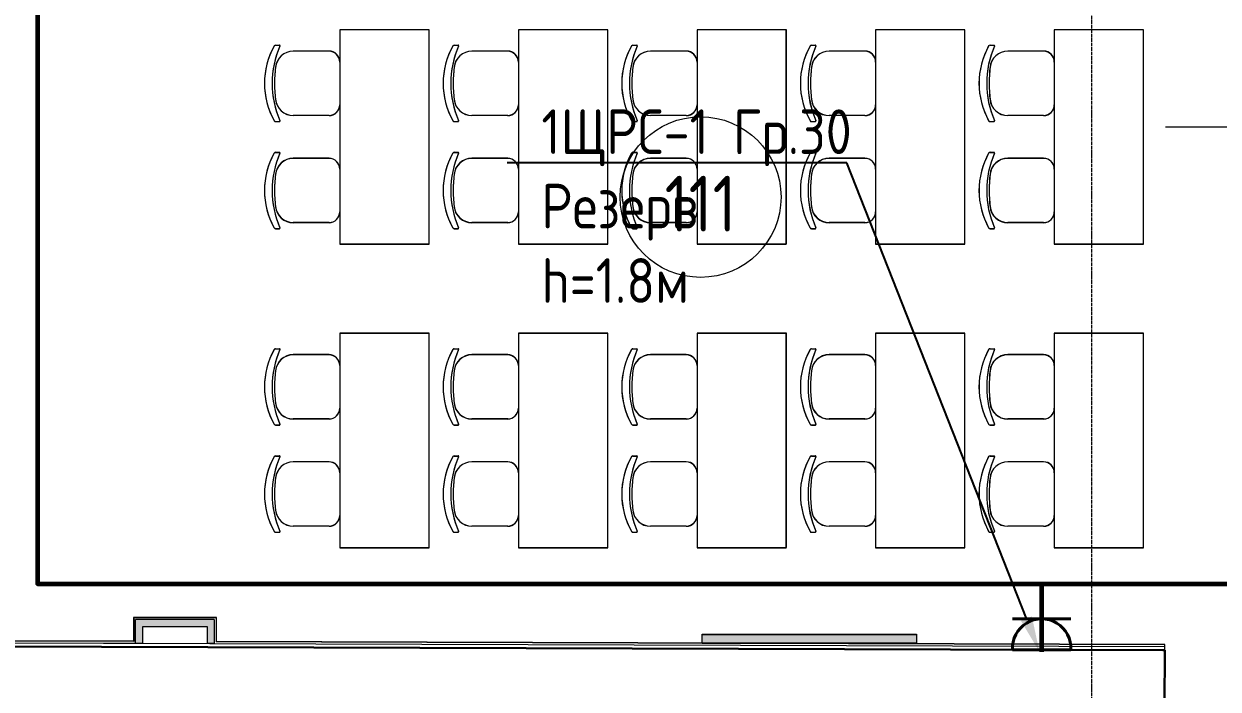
# Model space of a CAD drawing. Header units: millimetres. Extents: x -32 to 417638015, y -35 to 175284279.
# Drawn here: x 163716 to 170402, y 88419 to 92145 of the extents above; entities that cross this region are included whole.
import ezdxf
from ezdxf import colors
from ezdxf.entities.mleader import LeaderData, LeaderLine
from ezdxf.math import Vec2, Vec3

# ---------------------------------------------------------------- set-up
doc = ezdxf.new("R2010")
doc.units = ezdxf.units.MM
doc.linetypes.add('ADSK_Линия сетки', pattern=[25, 20, -2.5, 0, -2.5])
for name, color, linetype, lineweight in [('_ЭМ_гофра', 5, 'Continuous', 60), ('_ЭМ_ТХобщее_слой', 7, 'Continuous', 30), ('Аннотация', 7, 'Continuous', 18), ('Оси', 253, 'Continuous', 9), ('Стены внутренние', 7, 'Continuous', 18), ('Стены несущие', 7, 'Continuous', 30), ('Стены отделка', 7, 'Continuous', 30), ('Стены штриховка', 7, 'Continuous', 9), ('ТХ', 5, 'Continuous', 0), ('ТХ_Задание ЭОМ_СС', 6, 'Continuous', 0), ('ШТРИХОВКА', 252, 'Continuous', 15), ('ЭМ', 5, 'Continuous', 40)]:
    doc.layers.add(name, color=color, linetype=linetype, lineweight=lineweight)
doc.layers.add('_ЭМ_Надписи', color=7, linetype='Continuous')
doc.layers.add('ЭОМ_Лотки рабочие', color=5, linetype='Continuous')
doc.layers.add('Линии', color=7, linetype='Continuous', lineweight=9, true_color=0x00a600)
doc.styles.add('GOST Common', font='GOST_Common.ttf', dxfattribs={"width": 0.9, "height": 350})
doc.styles.add('ЭОМ', font='isocpeur.ttf', dxfattribs={"width": 0.85, "height": 250})

# ---------------------------------------------------------------- blocks, each defined once
blk = doc.blocks.new('Стул ученич штабелир №5-7')
at = {"color": 0, "linetype": 'ByBlock', "lineweight": -2}
for p, q in [((-120.1, 0), (120.1, 0)), ((-120.1, 0), (120.1, 0)), ((-179.9, -60), (-179.9, -260.3)), ((-179.9, -60), (-179.9, -260.3)), ((180.1, -60), (180.1, -260.3)), ((180.1, -60), (180.1, -260.3)), ((-213.4, -359), (-213.4, -337.3)), ((-213.4, -359), (-213.4, -337.3)), ((213.6, -359), (213.6, -337.3)), ((213.6, -359), (213.6, -337.3))]:
    blk.add_line(p, q, dxfattribs=at)
for centre, radius, start, end in [((-119.9, -60), 60, 90, 180), ((-119.9, -60), 60, 90, 180), ((120.1, -60), 60, 0, 90), ((120.1, -60), 60, 0, 90), ((-79.9, -260.3), 100, 180, 264.25844), ((-79.9, -260.3), 100, 180, 264.25844), ((80.1, -260.3), 100, 275.74156, 0), ((80.1, -260.3), 100, 275.74156, 0), ((-210.4, -337.3), 3, 63.89783, 180), ((-210.4, -337.3), 3, 63.89783, 180), ((-203.4, -359), 10, 180, 238.06825), ((-203.4, -359), 10, 180, 238.06825), ((0.1, 142.3), 520.8, 246.31951, 293.68049), ((0.1, 142.3), 520.8, 246.31951, 293.68049), ((0.1, 9), 430.5, 240.99166, 299.00834), ((0.1, 9), 430.5, 240.99166, 299.00834), ((0.1, 435.5), 800.4, 263.24698, 276.75302), ((0.1, 435.5), 800.4, 263.24698, 276.75302), ((203.6, -359), 10, 301.93175, 0), ((203.6, -359), 10, 301.93175, 0), ((210.6, -337.3), 3, 0, 116.10217), ((210.6, -337.3), 3, 0, 116.10217)]:
    blk.add_arc(centre, radius, start, end, dxfattribs=at)
blk = doc.blocks.new('ТХ 1 этаж.')
at = {"lineweight": 0, "true_color": 0x939598}
h = blk.add_hatch(color=252, dxfattribs=at)
h.dxf.hatch_style = 1
h.paths.add_polyline_path([(6432.6, 35592), (6432.6, 35542), (5232.6, 35542), (5232.6, 35592)])
at = {"color": 252, "lineweight": 0, "true_color": 0x939598}
blk.add_lwpolyline([(6432.6, 35592), (6432.6, 35542), (5232.6, 35542), (5232.6, 35592), (6432.6, 35592)], dxfattribs=at)
at = {"layer": 'ТХ', "color": 252, "true_color": 0x939598}
for points in [[(3703.6, 37777.9), (3703.6, 38977.9), (3203.6, 38977.9), (3203.6, 37777.9)], [(4703.6, 37777.9), (4703.6, 38977.9), (4203.6, 38977.9), (4203.6, 37777.9)], [(5703.6, 37777.9), (5703.6, 38977.9), (5203.6, 38977.9), (5203.6, 37777.9)], [(6703.6, 37777.9), (6703.6, 38977.9), (6203.6, 38977.9), (6203.6, 37777.9)], [(7703.6, 37777.9), (7703.6, 38977.9), (7203.6, 38977.9), (7203.6, 37777.9)], [(3703.6, 36077.9), (3703.6, 37277.9), (3203.6, 37277.9), (3203.6, 36077.9)], [(4703.6, 36077.9), (4703.6, 37277.9), (4203.6, 37277.9), (4203.6, 36077.9)], [(5703.6, 36077.9), (5703.6, 37277.9), (5203.6, 37277.9), (5203.6, 36077.9)], [(6703.6, 36077.9), (6703.6, 37277.9), (6203.6, 37277.9), (6203.6, 36077.9)], [(7703.6, 36077.9), (7703.6, 37277.9), (7203.6, 37277.9), (7203.6, 36077.9)]]:
    blk.add_lwpolyline(points, close=True, dxfattribs=at)
at = {"layer": 'ТХ', "color": 252, "lineweight": 0, "true_color": 0x939598, "rotation": 270}
for p in [(3203.6, 38677.9), (4203.6, 38677.9), (5203.6, 38677.9), (6203.6, 38677.9), (7203.6, 38677.9), (3203.6, 38077.9), (4203.6, 38077.9), (5203.6, 38077.9), (6203.6, 38077.9), (7203.6, 38077.9), (3203.6, 36977.9), (4203.6, 36977.9), (5203.6, 36977.9), (6203.6, 36977.9), (7203.6, 36977.9), (3203.6, 36377.9), (4203.6, 36377.9), (5203.6, 36377.9), (6203.6, 36377.9), (7203.6, 36377.9)]:
    blk.add_blockref('Стул ученич штабелир №5-7', p, dxfattribs=at)
blk = doc.blocks.new('1 этаж')
at = {"layer": 'Стены внутренние'}
for points in [[(-4795.516, 37189.912), (-4395.516, 37189.912), (-4395.516, 37229.912), (-4795.516, 37229.912)], [(-4755.516, 37096.635), (-4755.516, 37189.912), (-4795.516, 37189.912), (-4795.516, 37096.765)], [(-4355.516, 37096.635), (-4355.516, 37229.912), (-4395.516, 37229.912), (-4395.516, 37096.635)]]:
    blk.add_hatch(color=8, dxfattribs=at).paths.add_polyline_path(points)
at = {"layer": 'Линии', "color": 8}
blk.add_circle((-1632.728, 39595.839), 450, dxfattribs=at)
at = {"layer": 'Оси', "color": 8, "linetype": 'ADSK_Линия сетки'}
blk.add_line((556.766, -4162.595), (556.766, 44411.9), dxfattribs=at)
at = {"layer": 'Стены несущие', "color": 8}
for p, q in [((955.533, 37057.994), (-5810.587, 37080.078)), ((965.533, 37057.962), (955.533, 37057.994)), ((955.533, 37057.994), (965.533, 37057.962)), ((964.521, 36747.963), (965.533, 37057.962))]:
    blk.add_line(p, q, dxfattribs=at)
at = {"layer": 'Стены отделка', "color": 8, "lineweight": 9}
for p, q in [((-4807.516, 37239.912), (-4807.516, 37108.805)), ((-4345.516, 37241.912), (-4805.516, 37241.912)), ((-4343.516, 37107.29), (-4343.516, 37239.912)), ((-4355.516, 37229.912), (-4795.516, 37229.912)), ((-4795.516, 37096.635), (-4795.516, 37229.912)), ((-4755.516, 37096.635), (-4755.516, 37189.912)), ((-4755.516, 37189.912), (-4395.516, 37189.912)), ((-4395.516, 37189.912), (-4395.516, 37096.635)), ((-4355.516, 37229.912), (-4355.516, 37095.329)), ((-4807.516, 37108.805), (-5778.587, 37111.974)), ((965.637, 37089.962), (-4343.516, 37107.29)), ((-5810.587, 37080.078), (955.533, 37057.994)), ((-5810.522, 37100.078), (965.598, 37077.962)), ((-5790.587, 37100.013), (-4795.516, 37096.765)), ((-4795.516, 37096.635), (-4755.516, 37096.635)), ((-4395.516, 37096.635), (-4355.516, 37096.635)), ((965.533, 37057.962), (965.637, 37089.962))]:
    blk.add_line(p, q, dxfattribs=at)
at = {"layer": 'Стены штриховка', "color": 8}
for p, q in [((-4805.516, 37241.912), (-4807.516, 37241.912)), ((-4807.516, 37241.912), (-4807.516, 37239.912)), ((-4343.516, 37239.912), (-4807.516, 37239.912)), ((-4805.516, 37241.912), (-4805.516, 37106.798)), ((-4343.516, 37241.912), (-4345.516, 37241.912)), ((-4345.516, 37241.912), (-4345.516, 37105.297)), ((-4343.516, 37239.912), (-4343.516, 37241.912)), ((-4805.516, 37106.798), (-5780.587, 37109.981)), ((965.631, 37087.962), (-4345.516, 37105.297))]:
    blk.add_line(p, q, dxfattribs=at)
at = {"layer": 'ЭОМ_Лотки рабочие'}
blk.add_blockref('ТХ 1 этаж.', (-6856.492, 1554.379), dxfattribs=at)
at = {"layer": 'Аннотация', "color": 8, "lineweight": 9, "insert": (-1632.728, 39558.891), "char_height": 312.5, "width": 520.21112, "attachment_point": 5, "line_spacing_factor": 1.022766, "style": 'GOST Common'}
blk.add_mtext('111', dxfattribs=at)
blk = doc.blocks.new('_ЭМ_ТХ2_1этаж')
at = {"lineweight": 0, "true_color": 0x939598}
h = blk.add_hatch(color=252, dxfattribs=at)
h.dxf.hatch_style = 1
h.paths.add_polyline_path([(117580.5, -33601.5), (117580.5, -33651.5), (116380.5, -33651.5), (116380.5, -33601.5)])
at = {"color": 252, "lineweight": 0, "true_color": 0x939598}
blk.add_lwpolyline([(117580.5, -33601.5), (117580.5, -33651.5), (116380.5, -33651.5), (116380.5, -33601.5), (117580.5, -33601.5)], dxfattribs=at)
at = {"layer": 'ТХ', "color": 252, "true_color": 0x939598}
for points in [[(114851.5, -31415.6), (114851.5, -30215.6), (114351.5, -30215.6), (114351.5, -31415.6)], [(115851.5, -31415.6), (115851.5, -30215.6), (115351.5, -30215.6), (115351.5, -31415.6)], [(116851.5, -31415.6), (116851.5, -30215.6), (116351.5, -30215.6), (116351.5, -31415.6)], [(117851.5, -31415.6), (117851.5, -30215.6), (117351.5, -30215.6), (117351.5, -31415.6)], [(118851.5, -31415.6), (118851.5, -30215.6), (118351.5, -30215.6), (118351.5, -31415.6)], [(114851.5, -33115.6), (114851.5, -31915.6), (114351.5, -31915.6), (114351.5, -33115.6)], [(115851.5, -33115.6), (115851.5, -31915.6), (115351.5, -31915.6), (115351.5, -33115.6)], [(116851.5, -33115.6), (116851.5, -31915.6), (116351.5, -31915.6), (116351.5, -33115.6)], [(117851.5, -33115.6), (117851.5, -31915.6), (117351.5, -31915.6), (117351.5, -33115.6)], [(118851.5, -33115.6), (118851.5, -31915.6), (118351.5, -31915.6), (118351.5, -33115.6)]]:
    blk.add_lwpolyline(points, close=True, dxfattribs=at)
at = {"layer": 'ТХ_Задание ЭОМ_СС', "color": 252, "true_color": 0x939598}
blk.add_line((118974.2, -30759.5), (121170.8, -30759.5), dxfattribs=at)
at = {"layer": 'ТХ', "color": 252, "lineweight": 0, "true_color": 0x939598, "rotation": 270}
for p in [(114351.5, -30515.6), (115351.5, -30515.6), (116351.5, -30515.6), (117351.5, -30515.6), (118351.5, -30515.6), (114351.5, -31115.6), (115351.5, -31115.6), (116351.5, -31115.6), (117351.5, -31115.6), (118351.5, -31115.6), (114351.5, -32215.6), (115351.5, -32215.6), (116351.5, -32215.6), (117351.5, -32215.6), (118351.5, -32215.6), (114351.5, -32815.6), (115351.5, -32815.6), (116351.5, -32815.6), (117351.5, -32815.6), (118351.5, -32815.6)]:
    blk.add_blockref('Стул ученич штабелир №5-7', p, dxfattribs=at)
blk = doc.blocks.new('1м розетка IP20')
at = {"layer": 'ЭМ', "color": 5}
for p, q in [((-10.5, 162.7), (-10.5, -162.7)), ((163.1, 162.7), (163.1, -162.7)), ((-10.5, 0), (315.5, 0))]:
    blk.add_line(p, q, dxfattribs=at)
blk.add_arc((0, 0), 163.1, 266.31959, 93.68041, dxfattribs=at)

msp = doc.modelspace()

# ---------------------------------------------------------------- linework, layer by layer
at = {"layer": '_ЭМ_гофра', "linetype": 'ByBlock'}
for points in [[(163791.9, 93135.3), (163791.9, 89009.6), (171968.9, 89009.6)], [(169414, 88628.1), (169414, 89003.1)]]:
    msp.add_lwpolyline(points, dxfattribs=at)

# ---------------------------------------------------------------- block references
at = {"layer": '_ЭМ_ТХобщее_слой', "lineweight": 50}
msp.add_blockref('_ЭМ_ТХ2_1этаж', (51133.1, 122328.2), dxfattribs=at)
at = {"layer": 'ШТРИХОВКА'}
msp.add_blockref('1 этаж', (169137.4, 51579.3), dxfattribs=at)
at = {"layer": 'ЭМ', "rotation": 89.99999999999999}
msp.add_blockref('1м розетка IP20', (169414, 88650), dxfattribs=at)

# ---------------------------------------------------------------- leaders
at = {"layer": '_ЭМ_Надписи', "color": 7, "ltscale": 5}
ml = msp.add_multileader_mtext('Standard', dxfattribs=at)
ml.set_content('{\\fGOST Common|b0|i0|c204|p34;\\W0.9;\\C256;1ЩРС-1\\fISOCPEUR|b0|i0|c204|p34;\\W0.85; Гр.19\\Ph=2.0м\\P\\W1;\\C0;Итер. у-во}', color=1, style='ЭОМ')
ml.set_leader_properties()
ml.build(insert=Vec2(0, 0))
ml.multileader.update_dxf_attribs({"text_left_attachment_type": 6, "text_right_attachment_type": 6, "dogleg_length": 0, "arrow_head_size": 200})
ctx = ml.context
ctx.base_point, ctx.char_height, ctx.arrow_head_size, ctx.landing_gap_size, ctx.plane_origin = Vec3(152863.4, 93150.8), 250, 200, 0, Vec3(147600.5, 99313.1)
ctx.left_attachment, ctx.right_attachment = 6, 6
notes = []
notes.append((ctx, [(1, (1, 1, 0), (154530.9, 93150.8), (-1, 0), 0, [(0, [(166021.4, 85065.8)], 0, [])])]))
ctx.mtext.insert, ctx.mtext.width, ctx.mtext.defined_height, ctx.mtext.flow_direction = Vec3(152863.4, 93475.8), 2879.263, 1412.5, 5
ml = msp.add_multileader_mtext('Standard', dxfattribs=at)
ml.set_content('{\\fGOST Common|b0|i0|c204|p34;\\W0.9;\\C256;1ЩРС-1\\fISOCPEUR|b0|i0|c204|p34;\\W0.85; Гр.30\\PРезерв\\P\\fGOST Common|b0|i0|c0|p34;\\W0.9;h=\\fGOST Common|b0|i0|c204|p34;1\\fGOST Common|b0|i0|c0|p34;.\\fGOST Common|b0|i0|c204|p34;8м}', color=1, style='ЭОМ')
ml.set_leader_properties()
ml.build(insert=Vec2(0, 0))
ml.multileader.update_dxf_attribs({"text_left_attachment_type": 6, "text_right_attachment_type": 6, "dogleg_length": 0, "arrow_head_size": 200})
ctx = ml.context
ctx.base_point, ctx.char_height, ctx.arrow_head_size, ctx.landing_gap_size, ctx.plane_origin = Vec3(166613.4, 91366.1, -64.3), 250, 200, 0, Vec3(145175.8, 102399.6, -64.3)
ctx.left_attachment, ctx.right_attachment = 6, 6
notes.append((ctx, [(1, (1, 1, 0), (168323.4, 91366.1, -64.3), (-1, 0), 0, [(0, [(169401.7, 88628.1, -64.3)], 0, [])])]))
ctx.mtext.insert, ctx.mtext.width, ctx.mtext.defined_height, ctx.mtext.flow_direction = Vec3(166613.4, 91666.1, -64.3), 1966.606, 545.6, 5
ml = msp.add_multileader_mtext('Standard', dxfattribs=at)
ml.set_content('{\\fGOST Common|b0|i0|c204|p34;\\W0.9;\\C256;1ЩРС-1\\fISOCPEUR|b0|i0|c204|p34;\\W0.85; Гр.21\\PДемонстрационный стол, h=0.05м, L=2м\\Pиз пола}', color=1, style='ЭОМ')
ml.set_leader_properties()
ml.build(insert=Vec2(0, 0))
ml.multileader.update_dxf_attribs({"text_left_attachment_type": 6, "text_right_attachment_type": 6, "dogleg_length": 0, "arrow_head_size": 200})
ctx = ml.context
ctx.base_point, ctx.char_height, ctx.arrow_head_size, ctx.landing_gap_size, ctx.plane_origin = Vec3(152863.4, 91058.8, -64.3), 250, 200, 0, Vec3(133536.9, 93434, -64.3)
ctx.left_attachment, ctx.right_attachment = 6, 6
notes.append((ctx, [(1, (1, 1, 0), (155434.6, 91058.8, -64.3), (-1, 0), 0, [(0, [(166480.4, 83554, -64.3)], 0, [])])]))
ctx.mtext.insert, ctx.mtext.width, ctx.mtext.defined_height, ctx.mtext.flow_direction = Vec3(152863.4, 91358.8, -64.3), 2620.314, 1406.6, 5
ml = msp.add_multileader_mtext('Standard', dxfattribs=at)
ml.set_content('{\\fGOST Common|b0|i0|c204|p34;\\W0.9;\\C256;1ЩРС-1\\fISOCPEUR|b0|i0|c204|p34;\\W0.85; Гр.19\\Pраб. место\\Pучителя, Ноутбук }', color=1, style='ЭОМ')
ml.set_leader_properties()
ml.build(insert=Vec2(0, 0))
ml.multileader.update_dxf_attribs({"text_left_attachment_type": 6, "text_right_attachment_type": 6, "dogleg_length": 0, "arrow_head_size": 200})
ctx = ml.context
ctx.base_point, ctx.char_height, ctx.arrow_head_size, ctx.landing_gap_size, ctx.plane_origin = Vec3(152863.4, 89263, -64.3), 250, 200, 0, Vec3(134216.9, 97419, -64.3)
ctx.left_attachment, ctx.right_attachment = 6, 6
notes.append((ctx, [(1, (1, 1, 0), (155211.5, 89263, -64.3), (-1, 0), 0, [(0, [(163879.2, 83867.1, -64.3)], 0, [])])]))
ctx.mtext.insert, ctx.mtext.width, ctx.mtext.defined_height, ctx.mtext.flow_direction = Vec3(152863.4, 89588, -64.3), 2458.973, 1343.2, 5
for ctx, leaders in notes:
    for number, flags, end, landing, length, lines in leaders:
        leader = LeaderData()
        leader.index, (leader.has_last_leader_line, leader.has_dogleg_vector, leader.attachment_direction) = number, flags
        leader.last_leader_point, leader.dogleg_vector, leader.dogleg_length = Vec3(end), Vec3(landing), length
        for number, points, colour, breaks in lines:
            line = LeaderLine()
            line.index, line.vertices, line.color, line.breaks = number, Vec3.list(points), colors.encode_raw_color(colour), breaks
            leader.lines.append(line)
        ctx.leaders.append(leader)

doc.saveas('drawing.dxf')
